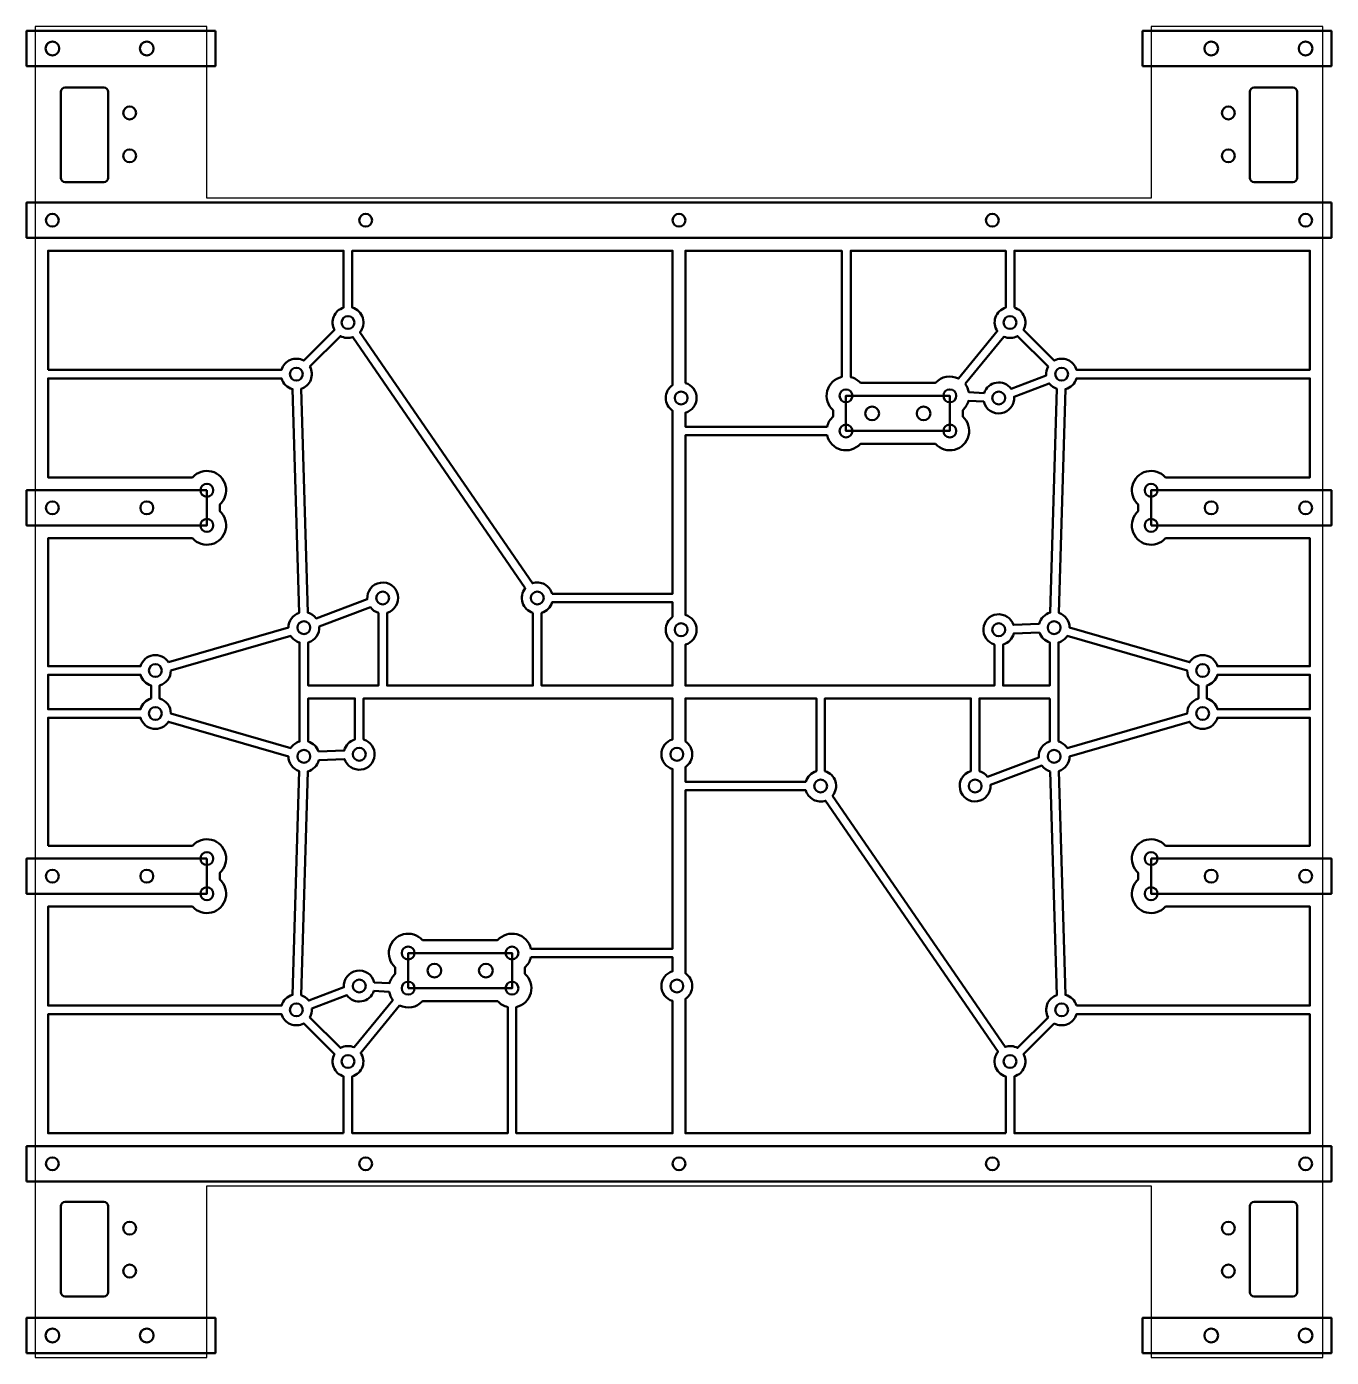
# Model space of a CAD drawing. Header units: millimetres. Extents: x 13 to 317, y 15 to 325.
import ezdxf

# ---------------------------------------------------------------- set-up
doc = ezdxf.new("R2010")
doc.units = ezdxf.units.MM
doc.header["$LTSCALE"] = 2
for name, color, linetype, lineweight in [('2TCorner', 31, 'Continuous', 50), ('2TPocketing', 20, 'Continuous', 50), ('3p3Pocket', 210, 'Continuous', 50), ('4Thole', 90, 'Continuous', 50), ('Inline', 161, 'Continuous', 50), ('Pockethole', 130, 'Continuous', 50)]:
    doc.layers.add(name, color=color, linetype=linetype, lineweight=lineweight)
doc.layers.add('Outline', color=50, linetype='Continuous')

msp = doc.modelspace()

# ---------------------------------------------------------------- linework, layer by layer
at = {"layer": '2TCorner'}
for centre in [(203.9, 239), (228.1, 239), (203.9, 230.8), (228.1, 230.8), (55, 217), (275, 217), (55, 208.8), (275, 208.8), (55, 131.2), (275, 131.2), (55, 123), (275, 123), (101.9, 109.2), (126.1, 109.2), (101.9, 101), (126.1, 101)]:
    msp.add_circle(centre, 1.5, dxfattribs=at)
at = {"layer": '2TPocketing'}
for points in [[(57, 324), (13, 324), (13, 315.8), (57, 315.8)], [(273, 315.8), (317, 315.8), (317, 324), (273, 324)], [(317, 284), (13, 284), (13, 275.8), (317, 275.8)], [(55, 217), (13, 217), (13, 208.8), (55, 208.8)], [(275, 208.8), (317, 208.8), (317, 217), (275, 217)], [(55, 131.2), (13, 131.2), (13, 123), (55, 123)], [(275, 131.2), (275, 123), (317, 123), (317, 131.2)], [(101.9, 101), (126.1, 101), (126.1, 109.2), (101.9, 109.2)], [(13, 56), (317, 56), (317, 64.2), (13, 64.2)], [(13, 16), (57, 16), (57, 24.2), (13, 24.2)], [(273, 16), (317, 16), (317, 24.2), (273, 24.2)]]:
    msp.add_lwpolyline(points, close=True, dxfattribs=at)
msp.add_lwpolyline([(203.9, 237.5), (203.9, 230.8), (228.1, 230.8), (228.1, 239), (203.9, 239), (203.9, 237.5)], dxfattribs=at)
at = {"layer": '3p3Pocket'}
for points in [[(18, 245.05), (18, 272.8), (86.87, 272.8), (86.87, 259.53, 0.480989), (84.72, 254.33), (77.59, 247.2, 0.480952), (72.39, 245.05)], [(135.43, 192.9, 0.425716), (130.84, 195.32), (90.66, 253.79, 0.538718), (88.87, 259.53), (88.87, 272.8), (163.5, 272.8), (163.5, 241.49, 0.534522), (163.5, 235.51), (163.5, 192.9)], [(166.5, 241.96), (166.5, 272.8), (202.9, 272.8), (202.9, 243.39, 0.608907), (200.9, 235.65), (200.9, 234.15, 0.155479), (199.51, 231.8), (166.5, 231.8), (166.5, 235.04, 0.751809)], [(207.25, 242, 0.149632), (205, 243.36), (205, 272.8), (241.13, 272.8), (241.13, 259.53, 0.511387), (239.16, 254.04), (230.11, 243.02, 0.338269), (224.75, 242)], [(243.13, 259.53), (243.13, 272.8), (312, 272.8), (312, 245.05), (257.61, 245.05, 0.480952), (252.41, 247.2), (245.28, 254.33, 0.480989)], [(130.97, 188.44), (130.97, 171.5), (96.97, 171.5), (96.97, 188.44, 2.104338), (92.38, 191.62), (80.49, 187.15, 0.171177), (78.5, 188.49), (76.95, 240.62, 0.471916), (79.01, 245.79), (86.13, 252.92, 0.209081), (89.01, 252.66), (129.19, 194.18, 0.538718)], [(231.66, 241.76), (240.7, 252.77, 0.231546), (243.87, 252.92), (250.99, 245.79, 0.147248), (250.56, 243.76), (242.38, 240.66, 0.603689), (236.09, 239.65), (232.53, 239.81, 0.120243)], [(46.04, 176.92, 0.647081), (39.54, 176), (18, 176), (18, 205.8), (51.65, 205.8, 1.05728), (58, 212.15), (58, 213.65, 1.05728), (51.65, 220), (18, 220), (18, 243.05), (72.39, 243.05, 0.26533), (74.96, 240.57), (76.5, 188.43, 0.325741), (74, 185)], [(231.1, 235.65, 0.144275), (232.44, 237.81), (236, 237.65, 0.924502), (243.09, 238.79), (251.27, 241.89, 0.15522), (253.05, 240.62), (251.5, 188.49, 0.275724), (248.91, 185.87), (242.92, 185.63, 1.656495), (238.5, 181.04), (238.5, 171.5), (166.5, 171.5), (166.5, 181.04, 0.751809), (166.5, 187.96), (166.5, 229.8), (199.51, 229.8, 0.608907), (207.25, 227.8), (224.75, 227.8, 1.05728), (231.1, 234.15)], [(272, 212.15, 1.05728), (278.35, 205.8), (312, 205.8), (312, 176), (290.46, 176, 0.647081), (283.96, 176.92), (256, 185, 0.325741), (253.5, 188.43), (255.04, 240.57, 0.26533), (257.61, 243.05), (312, 243.05), (312, 220), (278.35, 220, 1.05728), (272, 213.65)], [(81.19, 185.28), (93.09, 189.75, 0.163574), (94.97, 188.44), (94.97, 171.5), (78.6, 171.5), (78.6, 181.54, 0.35574)], [(163.5, 187.49, 0.534522), (163.5, 181.51), (163.5, 171.5), (132.97, 171.5), (132.97, 188.44, 0.25743), (135.43, 190.9), (163.5, 190.9)], [(46.6, 175), (74.56, 183.08, 0.183645), (76.6, 181.54), (76.6, 158.46, 0.183645), (74.56, 156.92), (46.6, 165, 0.33394), (44, 168.46), (44, 171.54, 0.33394)], [(248.98, 183.87, 0.247128), (251.4, 181.54), (251.4, 171.5), (240.5, 171.5), (240.5, 181.04, 0.267783), (242.99, 183.63)], [(253.4, 158.46), (253.4, 181.54, 0.183645), (255.44, 183.08), (283.4, 175, 0.33394), (286, 171.54), (286, 168.46, 0.33394), (283.4, 165), (255.44, 156.92, 0.183645)], [(42, 168.46, 0.25743), (39.54, 166), (18, 166), (18, 174), (39.54, 174, 0.25743), (42, 171.54)], [(288, 171.54, 0.25743), (290.46, 174), (312, 174), (312, 166), (290.46, 166, 0.25743), (288, 168.46)], [(130.49, 110.2, 0.608907), (122.75, 112.2), (105.25, 112.2, 1.05728), (98.9, 105.85), (98.9, 104.35, 0.144275), (97.56, 102.19), (94, 102.35, 0.924502), (86.91, 101.21), (78.73, 98.11, 0.15522), (76.95, 99.38), (78.5, 151.51, 0.275724), (81.09, 154.13), (87.08, 154.37, 1.656495), (91.5, 158.96), (91.5, 168.5), (163.5, 168.5), (163.5, 158.96, 0.751809), (163.5, 152.04), (163.5, 110.2)], [(81.02, 156.13, 0.247128), (78.6, 158.46), (78.6, 168.5), (89.5, 168.5), (89.5, 158.96, 0.267783), (87.01, 156.37)], [(166.5, 158.49), (166.5, 168.5), (197, 168.5), (197, 151.56, 0.25743), (194.54, 149.1), (166.5, 149.1), (166.5, 152.51, 0.534522)], [(251.5, 151.51), (253.05, 99.38, 0.471916), (250.99, 94.21), (243.87, 87.08, 0.20916), (240.99, 87.34), (200.78, 145.82, 0.538621), (199, 151.56), (199, 168.5), (233, 168.5), (233, 151.56, 2.103645), (237.59, 148.38), (249.51, 152.85, 0.171308)], [(251.4, 168.5), (251.4, 158.46, 0.355596), (248.81, 154.72), (236.89, 150.25, 0.163706), (235, 151.56), (235, 168.5)], [(18, 134.2), (18, 164), (39.54, 164, 0.647081), (46.04, 163.08), (74, 155, 0.325741), (76.5, 151.57), (74.96, 99.43, 0.26533), (72.39, 96.95), (18, 96.95), (18, 120), (51.65, 120, 1.05728), (58, 126.35), (58, 127.85, 1.05728), (51.65, 134.2)], [(257.61, 96.95, 0.26533), (255.04, 99.43), (253.5, 151.57, 0.325741), (256, 155), (283.96, 163.08, 0.647081), (290.46, 164), (312, 164), (312, 134.2), (278.35, 134.2, 1.05728), (272, 127.85), (272, 126.35, 1.05728), (278.35, 120), (312, 120), (312, 96.95)], [(241.13, 67.2), (166.5, 67.2), (166.5, 98.51, 0.534522), (166.5, 104.49), (166.5, 147.1), (194.54, 147.1, 0.425805), (199.14, 144.68), (239.34, 86.21, 0.538621), (241.13, 80.47)], [(130.49, 108.2), (163.5, 108.2), (163.5, 104.96, 0.751809), (163.5, 98.04), (163.5, 67.2), (127.1, 67.2), (127.1, 96.61, 0.608907), (129.1, 104.35), (129.1, 105.85, 0.155479)], [(79.44, 96.24), (87.62, 99.34, 0.603689), (93.91, 100.35), (97.47, 100.19, 0.120243), (98.34, 98.24), (89.3, 87.23, 0.231546), (86.13, 87.08), (79.01, 94.21, 0.147248)], [(99.89, 96.98, 0.338269), (105.25, 98), (122.75, 98, 0.155479), (125.1, 96.61), (125.1, 67.2), (88.87, 67.2), (88.87, 80.47, 0.511387), (90.84, 85.96)], [(86.87, 67.2), (18, 67.2), (18, 94.95), (72.39, 94.95, 0.480952), (77.59, 92.8), (84.72, 85.67, 0.480989), (86.87, 80.47)], [(252.41, 92.8, 0.480952), (257.61, 94.95), (312, 94.95), (312, 67.2), (243.13, 67.2), (243.13, 80.47, 0.480989), (245.28, 85.67)]]:
    msp.add_lwpolyline(points, format="xyb", close=True, dxfattribs=at)
at = {"layer": '4Thole'}
for centre in [(37, 304.9), (293, 304.9), (37, 294.9), (293, 294.9), (87.87, 256.07), (242.13, 256.07), (75.85, 244.05), (254.15, 244.05), (165.5, 238.5), (239.5, 238.5), (95.97, 191.9), (131.97, 191.9), (77.6, 185), (252.4, 185), (165.5, 184.5), (239.5, 184.5), (43, 175), (287, 175), (43, 165), (287, 165), (77.6, 155), (90.5, 155.5), (164.5, 155.5), (252.4, 155), (198, 148.1), (234, 148.1), (90.5, 101.5), (164.5, 101.5), (75.85, 95.95), (254.15, 95.95), (87.87, 83.93), (242.13, 83.93), (37, 45.1), (293, 45.1), (37, 35.1), (293, 35.1)]:
    msp.add_circle(centre, 1.5, dxfattribs=at)
at = {"layer": 'Inline'}
for p, q in [((22, 310.8), (31, 310.8)), ((299, 310.8), (308, 310.8)), ((21, 289.8), (21, 309.8)), ((32, 309.8), (32, 289.8)), ((298, 289.8), (298, 309.8)), ((309, 309.8), (309, 289.8)), ((31, 288.8), (22, 288.8)), ((308, 288.8), (299, 288.8)), ((21, 30.2), (21, 50.2)), ((22, 51.2), (31, 51.2)), ((32, 50.2), (32, 30.2)), ((298, 30.2), (298, 50.2)), ((299, 51.2), (308, 51.2)), ((309, 50.2), (309, 30.2)), ((31, 29.2), (22, 29.2)), ((308, 29.2), (299, 29.2))]:
    msp.add_line(p, q, dxfattribs=at)
for centre, start, end in [((22, 309.8), 90, 180), ((31, 309.8), 0, 90), ((299, 309.8), 90, 180), ((308, 309.8), 0, 90), ((22, 289.8), 180, 270), ((31, 289.8), 270, 0), ((299, 289.8), 180, 270), ((308, 289.8), 270, 0), ((22, 50.2), 90, 180), ((31, 50.2), 0, 90), ((299, 50.2), 90, 180), ((308, 50.2), 0, 90), ((22, 30.2), 180, 270), ((31, 30.2), 270, 0), ((299, 30.2), 180, 270), ((308, 30.2), 270, 0)]:
    msp.add_arc(centre, 1, start, end, dxfattribs=at)
at = {"layer": 'Outline'}
msp.add_lwpolyline([(15, 325), (15, 24.2), (15, 16), (15, 15), (55, 15), (55, 16), (55, 24.2), (55, 55), (275, 55), (275, 24.2), (275, 16), (275, 15), (315, 15), (315, 16), (315, 24.2), (315, 56), (315, 64.2), (315, 123), (315, 131.2), (315, 208.8), (315, 217), (315, 275.8), (315, 284), (315, 315.8), (315, 324), (315, 325), (275, 325), (275, 324), (275, 315.8), (275, 285), (55, 285), (55, 315.8), (55, 324), (55, 325), (15, 325), (15, 324), (15, 315.8), (15, 284), (15, 275.8), (15, 217), (15, 208.8), (15, 131.2), (15, 123), (15, 64.2)], dxfattribs=at)
at = {"layer": 'Pockethole'}
for centre, radius in [((19, 319.9), 1.6), ((41, 319.9), 1.6), ((289, 319.9), 1.6), ((311, 319.9), 1.6), ((19, 279.9), 1.5), ((92, 279.9), 1.5), ((165, 279.9), 1.5), ((238, 279.9), 1.5), ((311, 279.9), 1.5), ((210, 234.9), 1.6), ((222, 234.9), 1.6), ((19, 212.9), 1.5), ((41, 212.9), 1.5), ((289, 212.9), 1.5), ((311, 212.9), 1.5), ((19, 127.1), 1.5), ((41, 127.1), 1.5), ((289, 127.1), 1.5), ((311, 127.1), 1.5), ((108, 105.1), 1.6), ((120, 105.1), 1.6), ((19, 60.1), 1.5), ((92, 60.1), 1.5), ((165, 60.1), 1.5), ((238, 60.1), 1.5), ((311, 60.1), 1.5), ((19, 20.1), 1.6), ((41, 20.1), 1.6), ((289, 20.1), 1.6), ((311, 20.1), 1.6)]:
    msp.add_circle(centre, radius, dxfattribs=at)

doc.saveas('drawing.dxf')
